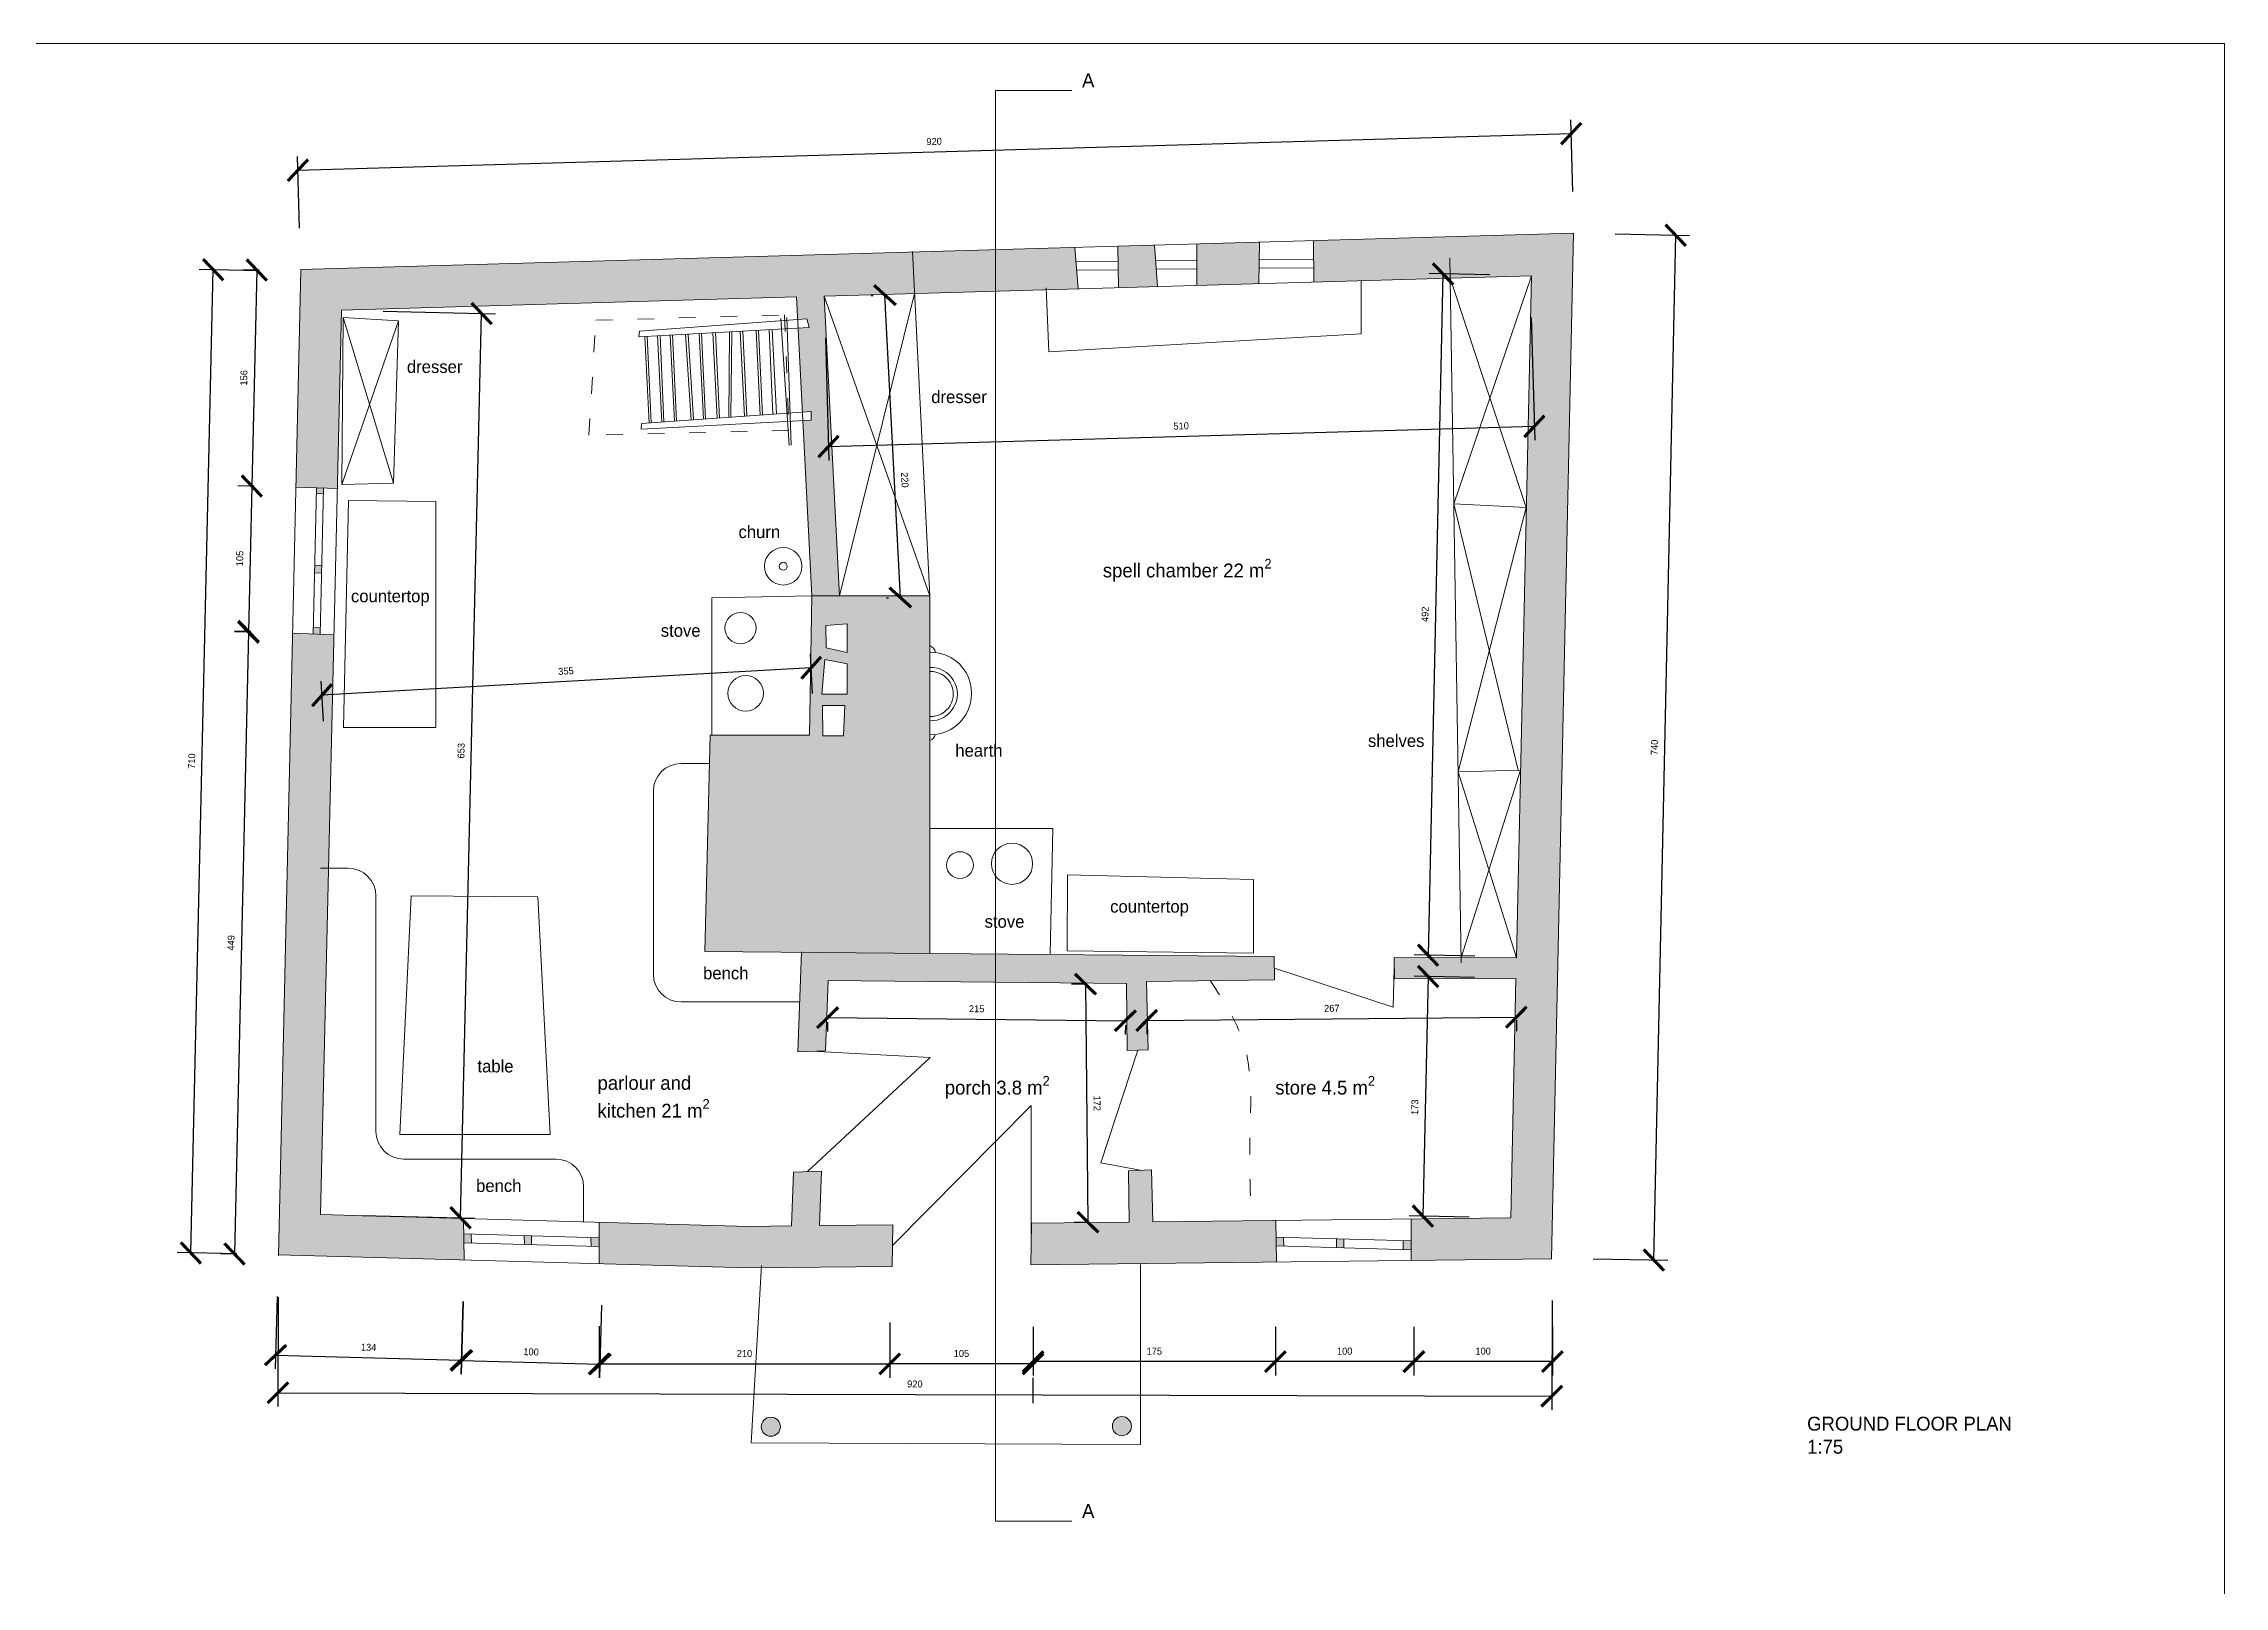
# Model space of a CAD drawing. Header units: centimetres. Extents: x 2280 to 32242, y -4577 to 2534.
# Drawn here: x 30667 to 32242, y -2971 to -1857 of the extents above; entities that cross this region are included whole.
import ezdxf

# ---------------------------------------------------------------- set-up
doc = ezdxf.new("R2010")
doc.units = ezdxf.units.CM
doc.linetypes.add('ACAD_ISO03W100', pattern=[30, 12, -18])
doc.layers.get('0').update_dxf_attribs({"lineweight": 15})
for name, color, linetype, lineweight in [('dim', 40, 'Continuous', 0), ('drzwi', 82, 'Continuous', 15), ('obiekty', 22, 'Continuous', 5), ('przerywana', 7, 'ACAD_ISO03W100', 0)]:
    doc.layers.add(name, color=color, linetype=linetype, lineweight=lineweight)
doc.styles.get("Standard").update_dxf_attribs({"font": 'cdm.shx'})
doc.dimstyles.new('mojje', dxfattribs={"dimtxt": 5, "dimasz": 15, "dimexe": 10, "dimexo": 30, "dimgap": 5, "dimtad": 1, "dimtxsty": 'Standard', "dimblk": 'ARCHTICK', "dimcen": 0, "dimadec": 0, "dimazin": 0, "dimtfac": 1, "dimtmove": 0, "dimatfit": 3, "dimldrblk": 'NONE', "dimfxl": 1, "dimarcsym": 2})

# ---------------------------------------------------------------- blocks, each defined once
blk = doc.blocks.new('_ArchTick')
at = {"color": 0, "linetype": 'ByBlock', "const_width": 0.15}
blk.add_lwpolyline([(-0.5, -0.5), (0.5, 0.5)], dxfattribs=at)
blk = doc.blocks.new('*D166')
at = {"layer": 'Defpoints', "color": 0, "transparency": 16777216}
for p in [(31772.1, -1993.9), (31845.9, -1995.5), (31756.2, -2733.7)]:
    blk.add_point(p, dxfattribs=at)
at = {"layer": 'dim', "color": 0, "lineweight": -2, "transparency": 16777216}
for p, q in [((31802.1, -1994.5), (31855.9, -1995.7)), ((31830.1, -2735.3), (31845.9, -1995.5)), ((31786.2, -2734.4), (31840.1, -2735.5))]:
    blk.add_line(p, q, dxfattribs=at)
at = {"layer": 'dim', "color": 0, "lineweight": -2, "transparency": 16777216, "xscale": 15, "yscale": 15, "zscale": 15}
for p, rotation in [((31845.9, -1995.5), 88.77032379273399), ((31830.1, -2735.3), 268.770323792734)]:
    blk.add_blockref('_ArchTick', p, dxfattribs=dict(at, rotation=rotation))
at = {"layer": 'dim', "color": 0, "transparency": 16777216, "insert": (31830.5, -2365.2), "char_height": 5, "attachment_point": 5, "rotation": 88.7703}
blk.add_mtext('740', dxfattribs=at)
blk = doc.blocks.new('_None')
blk = doc.blocks.new('*D167')
at = {"layer": 'Defpoints', "color": 0, "transparency": 16777216}
for p in [(31770.4, -1922.1), (31772.4, -1993.9), (30852.8, -2020.3)]:
    blk.add_point(p, dxfattribs=at)
at = {"layer": 'dim', "color": 0, "lineweight": -2, "transparency": 16777216}
for p, q in [((31771.6, -1963.9), (31770.1, -1912.1)), ((30850.8, -1948.5), (31770.4, -1922.1)), ((30852, -1990.3), (30850.5, -1938.5))]:
    blk.add_line(p, q, dxfattribs=at)
at = {"layer": 'dim', "color": 0, "lineweight": -2, "transparency": 16777216, "xscale": 15, "yscale": 15, "zscale": 15}
for p, rotation in [((31770.4, -1922.1), 1.646418013730476), ((30850.8, -1948.5), 181.6464180137305)]:
    blk.add_blockref('_ArchTick', p, dxfattribs=dict(at, rotation=rotation))
at = {"layer": 'dim', "color": 0, "transparency": 16777216, "insert": (31310.3, -1927.8), "char_height": 5, "attachment_point": 5, "rotation": 1.6464}
blk.add_mtext('920', dxfattribs=at)
blk = doc.blocks.new('*D168')
at = {"layer": 'Defpoints', "color": 0, "transparency": 16777216}
for p in [(30789.6, -2020.3), (30852.8, -2021.8), (30836.7, -2731.6)]:
    blk.add_point(p, dxfattribs=at)
at = {"layer": 'dim', "color": 0, "lineweight": -2, "transparency": 16777216}
for p, q in [((30773.5, -2730.2), (30789.6, -2020.3)), ((30822.8, -2021.1), (30779.6, -2020.1)), ((30806.7, -2730.9), (30763.5, -2729.9))]:
    blk.add_line(p, q, dxfattribs=at)
at = {"layer": 'dim', "color": 0, "lineweight": -2, "transparency": 16777216, "xscale": 15, "yscale": 15, "zscale": 15}
for p, rotation in [((30789.6, -2020.3), 88.70096166154403), ((30773.5, -2730.2), 268.7009616615441)]:
    blk.add_blockref('_ArchTick', p, dxfattribs=dict(at, rotation=rotation))
at = {"layer": 'dim', "color": 0, "transparency": 16777216, "insert": (30774.1, -2375.1), "char_height": 5, "attachment_point": 5, "rotation": 88.701}
blk.add_mtext('710', dxfattribs=at)
blk = doc.blocks.new('*D169')
at = {"layer": 'Defpoints', "color": 0, "transparency": 16777216}
for p in [(30836.7, -2732), (31756.7, -2734.5), (31756.4, -2833.5)]:
    blk.add_point(p, dxfattribs=at)
at = {"layer": 'dim', "color": 0, "lineweight": -2, "transparency": 16777216}
for p, q in [((30836.6, -2762), (30836.4, -2841.1)), ((31756.6, -2764.5), (31756.4, -2843.5)), ((30836.4, -2831.1), (31756.4, -2833.5))]:
    blk.add_line(p, q, dxfattribs=at)
at = {"layer": 'dim', "color": 0, "lineweight": -2, "transparency": 16777216, "xscale": 15, "yscale": 15, "zscale": 15}
for p, rotation in [((30836.4, -2831.1), 179.8489492448681), ((31756.4, -2833.5), 359.8489492448682)]:
    blk.add_blockref('_ArchTick', p, dxfattribs=dict(at, rotation=rotation))
at = {"layer": 'dim', "color": 0, "transparency": 16777216, "insert": (31296.4, -2824.8), "char_height": 5, "attachment_point": 5, "rotation": 359.8489}
blk.add_mtext('920', dxfattribs=at)
blk = doc.blocks.new('*D170')
at = {"layer": 'Defpoints', "color": 0, "transparency": 16777216}
for p in [(30836.7, -2731.6), (30970.6, -2735.3), (30968.6, -2807.6)]:
    blk.add_point(p, dxfattribs=at)
at = {"layer": 'dim', "color": 0, "lineweight": -2, "transparency": 16777216}
for p, q in [((30835.9, -2761.6), (30834.4, -2813.9)), ((30969.8, -2765.3), (30968.4, -2817.6)), ((30834.7, -2803.9), (30968.6, -2807.6))]:
    blk.add_line(p, q, dxfattribs=at)
at = {"layer": 'dim', "color": 0, "lineweight": -2, "transparency": 16777216, "xscale": 15, "yscale": 15, "zscale": 15}
for p, rotation in [((30834.7, -2803.9), 178.4098337400979), ((30968.6, -2807.6), 358.4098337400979)]:
    blk.add_blockref('_ArchTick', p, dxfattribs=dict(at, rotation=rotation))
at = {"layer": 'dim', "color": 0, "transparency": 16777216, "insert": (30901.9, -2798.3), "char_height": 5, "attachment_point": 5, "rotation": 358.4098}
blk.add_mtext('134', dxfattribs=at)
blk = doc.blocks.new('*D171')
at = {"layer": 'Defpoints', "color": 0, "transparency": 16777216}
for p in [(30970.9, -2735.3), (31070.8, -2737.9), (31069, -2810.4)]:
    blk.add_point(p, dxfattribs=at)
at = {"layer": 'dim', "color": 0, "lineweight": -2, "transparency": 16777216}
for p, q in [((30970.1, -2765.3), (30968.8, -2817.8)), ((31070.1, -2767.9), (31068.7, -2820.3)), ((30969, -2807.8), (31069, -2810.4))]:
    blk.add_line(p, q, dxfattribs=at)
at = {"layer": 'dim', "color": 0, "lineweight": -2, "transparency": 16777216, "xscale": 15, "yscale": 15, "zscale": 15}
for p, rotation in [((30969, -2807.8), 178.5312768202748), ((31069, -2810.4), 358.5312768202748)]:
    blk.add_blockref('_ArchTick', p, dxfattribs=dict(at, rotation=rotation))
at = {"layer": 'dim', "color": 0, "transparency": 16777216, "insert": (31019.2, -2801.6), "char_height": 5, "width": 31.5, "attachment_point": 5, "rotation": 358.5313}
blk.add_mtext('100', dxfattribs=at)
blk = doc.blocks.new('*D147')
at = {"layer": 'Defpoints', "color": 0, "transparency": 16777216}
for p in [(30852.8, -2021.3), (30817.5, -2176.5), (30849.3, -2177.3)]:
    blk.add_point(p, dxfattribs=at)
at = {"layer": 'dim', "color": 0, "lineweight": -2, "transparency": 16777216}
for p, q in [((30822.8, -2020.6), (30811.1, -2020.4)), ((30821.1, -2020.6), (30817.5, -2176.5)), ((30819.3, -2176.6), (30807.5, -2176.3))]:
    blk.add_line(p, q, dxfattribs=at)
at = {"layer": 'dim', "color": 0, "lineweight": -2, "transparency": 16777216, "xscale": 15, "yscale": 15, "zscale": 15}
for p, rotation in [((30821.1, -2020.6), 88.69345742368404), ((30817.5, -2176.5), 268.693457423684)]:
    blk.add_blockref('_ArchTick', p, dxfattribs=dict(at, rotation=rotation))
at = {"layer": 'dim', "color": 0, "transparency": 16777216, "insert": (30811.8, -2098.4), "char_height": 5, "attachment_point": 5, "rotation": 88.6935}
blk.add_mtext('156', dxfattribs=at)
blk = doc.blocks.new('*D172')
at = {"layer": 'Defpoints', "color": 0, "transparency": 16777216}
for p in [(30849.3, -2177.2), (30815.1, -2281.5), (30846.9, -2282.2)]:
    blk.add_point(p, dxfattribs=at)
at = {"layer": 'dim', "color": 0, "lineweight": -2, "transparency": 16777216}
for p, q in [((30819.3, -2176.5), (30807.5, -2176.3)), ((30817.5, -2176.5), (30815.1, -2281.5)), ((30816.9, -2281.5), (30805.1, -2281.2))]:
    blk.add_line(p, q, dxfattribs=at)
at = {"layer": 'dim', "color": 0, "lineweight": -2, "transparency": 16777216, "xscale": 15, "yscale": 15, "zscale": 15}
for p, rotation in [((30817.5, -2176.5), 88.70177862973921), ((30815.1, -2281.5), 268.7017786297392)]:
    blk.add_blockref('_ArchTick', p, dxfattribs=dict(at, rotation=rotation))
at = {"layer": 'dim', "color": 0, "transparency": 16777216, "insert": (30808.8, -2228.8), "char_height": 5, "attachment_point": 5, "rotation": 88.7018}
blk.add_mtext('105', dxfattribs=at)
blk = doc.blocks.new('*D173')
at = {"layer": 'Defpoints', "color": 0, "transparency": 16777216}
for p in [(30846.9, -2282.7), (30805, -2730.9), (30836.7, -2731.6)]:
    blk.add_point(p, dxfattribs=at)
at = {"layer": 'dim', "color": 0, "lineweight": -2, "transparency": 16777216}
for p, q in [((30815.1, -2282), (30805, -2730.9)), ((30816.9, -2282.1), (30805.1, -2281.8)), ((30806.7, -2731), (30795, -2730.7))]:
    blk.add_line(p, q, dxfattribs=at)
at = {"layer": 'dim', "color": 0, "lineweight": -2, "transparency": 16777216, "xscale": 15, "yscale": 15, "zscale": 15}
for p, rotation in [((30815.1, -2282), 88.70177862973905), ((30805, -2730.9), 268.7017786297391)]:
    blk.add_blockref('_ArchTick', p, dxfattribs=dict(at, rotation=rotation))
at = {"layer": 'dim', "color": 0, "transparency": 16777216, "insert": (30802.5, -2506.3), "char_height": 5, "attachment_point": 5, "rotation": 88.7018}
blk.add_mtext('449', dxfattribs=at)
blk = doc.blocks.new('*D174')
at = {"layer": 'Defpoints', "color": 0, "transparency": 16777216}
for p in [(31740.7, -2024.8), (31230.9, -2039.5), (31743.8, -2133.4)]:
    blk.add_point(p, dxfattribs=at)
at = {"layer": 'dim', "color": 0, "lineweight": -2, "transparency": 16777216}
for p, q in [((31741.6, -2054.8), (31744.1, -2143.4)), ((31231.8, -2069.4), (31234.3, -2158)), ((31234, -2148), (31743.8, -2133.4))]:
    blk.add_line(p, q, dxfattribs=at)
at = {"layer": 'dim', "color": 0, "lineweight": -2, "transparency": 16777216, "xscale": 15, "yscale": 15, "zscale": 15}
for p, rotation in [((31743.8, -2133.4), 1.646418013730437), ((31234, -2148), 181.6464180137304)]:
    blk.add_blockref('_ArchTick', p, dxfattribs=dict(at, rotation=rotation))
at = {"layer": 'dim', "color": 0, "transparency": 16777216, "insert": (31488.7, -2133.2), "char_height": 5, "attachment_point": 5, "rotation": 1.6464}
blk.add_mtext('510', dxfattribs=at)
blk = doc.blocks.new('*D175')
at = {"layer": 'Defpoints', "color": 0, "transparency": 16777216}
for p in [(31741.6, -2024.8), (31667, -2515.2), (31730.8, -2516.7)]:
    blk.add_point(p, dxfattribs=at)
at = {"layer": 'dim', "color": 0, "lineweight": -2, "transparency": 16777216}
for p, q in [((31677.8, -2023.4), (31667, -2515.2)), ((31711.7, -2024.1), (31667.8, -2023.1)), ((31700.8, -2516), (31657, -2515))]:
    blk.add_line(p, q, dxfattribs=at)
at = {"layer": 'dim', "color": 0, "lineweight": -2, "transparency": 16777216, "xscale": 15, "yscale": 15, "zscale": 15}
for p, rotation in [((31677.8, -2023.4), 88.74005853970274), ((31667, -2515.2), 268.7400585397028)]:
    blk.add_blockref('_ArchTick', p, dxfattribs=dict(at, rotation=rotation))
at = {"layer": 'dim', "color": 0, "transparency": 16777216, "insert": (31664.9, -2269.1), "char_height": 5, "attachment_point": 5, "rotation": 88.7401}
blk.add_mtext('492', dxfattribs=at)
blk = doc.blocks.new('*D176')
at = {"layer": 'Defpoints', "color": 0, "transparency": 16777216}
for p in [(31463.6, -2534.3), (31730.6, -2532), (31730.8, -2560)]:
    blk.add_point(p, dxfattribs=at)
at = {"layer": 'dim', "color": 0, "lineweight": -2, "transparency": 16777216}
for p, q in [((31463.8, -2562.3), (31730.8, -2560)), ((31463.9, -2564.3), (31463.9, -2572.3)), ((31730.9, -2562), (31730.9, -2570))]:
    blk.add_line(p, q, dxfattribs=at)
at = {"layer": 'dim', "color": 0, "lineweight": -2, "transparency": 16777216, "xscale": 15, "yscale": 15, "zscale": 15}
for p, rotation in [((31730.8, -2560), 0.4883345942167314), ((31463.8, -2562.3), 180.4883345942168)]:
    blk.add_blockref('_ArchTick', p, dxfattribs=dict(at, rotation=rotation))
at = {"layer": 'dim', "color": 0, "transparency": 16777216, "insert": (31597.5, -2553.6), "char_height": 5, "attachment_point": 5, "rotation": 0.4883}
blk.add_mtext('267', dxfattribs=at)
blk = doc.blocks.new('*D177')
at = {"layer": 'Defpoints', "color": 0, "transparency": 16777216}
for p in [(31730.5, -2532), (31663.3, -2703.6), (31726.7, -2705)]:
    blk.add_point(p, dxfattribs=at)
at = {"layer": 'dim', "color": 0, "lineweight": -2, "transparency": 16777216}
for p, q in [((31700.5, -2531.3), (31657.1, -2530.4)), ((31667.1, -2530.6), (31663.3, -2703.6)), ((31696.7, -2704.3), (31653.3, -2703.3))]:
    blk.add_line(p, q, dxfattribs=at)
at = {"layer": 'dim', "color": 0, "lineweight": -2, "transparency": 16777216, "xscale": 15, "yscale": 15, "zscale": 15}
for p, rotation in [((31667.1, -2530.6), 88.74005853970203), ((31663.3, -2703.6), 268.740058539702)]:
    blk.add_blockref('_ArchTick', p, dxfattribs=dict(at, rotation=rotation))
at = {"layer": 'dim', "color": 0, "transparency": 16777216, "insert": (31657.5, -2625), "char_height": 5, "attachment_point": 5, "rotation": 88.7401}
blk.add_mtext('173', dxfattribs=at)
blk = doc.blocks.new('*D178')
at = {"layer": 'Defpoints', "color": 0, "transparency": 16777216}
for p in [(31233.7, -2533.5), (31448.7, -2535.7), (31448.4, -2562.5)]:
    blk.add_point(p, dxfattribs=at)
at = {"layer": 'dim', "color": 0, "lineweight": -2, "transparency": 16777216}
for p, q in [((31233.4, -2563.5), (31233.3, -2570.3)), ((31233.4, -2560.3), (31448.4, -2562.5)), ((31448.4, -2565.7), (31448.3, -2572.5))]:
    blk.add_line(p, q, dxfattribs=at)
at = {"layer": 'dim', "color": 0, "lineweight": -2, "transparency": 16777216, "xscale": 15, "yscale": 15, "zscale": 15}
for p, rotation in [((31233.4, -2560.3), 179.4040303090692), ((31448.4, -2562.5), 359.4040303090691)]:
    blk.add_blockref('_ArchTick', p, dxfattribs=dict(at, rotation=rotation))
at = {"layer": 'dim', "color": 0, "transparency": 16777216, "insert": (31341, -2553.9), "char_height": 5, "attachment_point": 5, "rotation": 359.404}
blk.add_mtext('215', dxfattribs=at)
blk = doc.blocks.new('*D179')
at = {"layer": 'Defpoints', "color": 0, "transparency": 16777216}
for p in [(31449.2, -2535.7), (31421.4, -2708), (31451.1, -2707.7)]:
    blk.add_point(p, dxfattribs=at)
at = {"layer": 'dim', "color": 0, "lineweight": -2, "transparency": 16777216}
for p, q in [((31419.2, -2536.1), (31409.6, -2536.2)), ((31419.6, -2536.1), (31421.4, -2708)), ((31421.1, -2708.1), (31411.4, -2708.2))]:
    blk.add_line(p, q, dxfattribs=at)
at = {"layer": 'dim', "color": 0, "lineweight": -2, "transparency": 16777216, "xscale": 15, "yscale": 15, "zscale": 15}
for p, rotation in [((31419.6, -2536.1), 90.62013226773776), ((31421.4, -2708), 270.6201322677377)]:
    blk.add_blockref('_ArchTick', p, dxfattribs=dict(at, rotation=rotation))
at = {"layer": 'dim', "color": 0, "transparency": 16777216, "insert": (31428, -2622.1), "char_height": 5, "attachment_point": 5, "rotation": 270.6201}
blk.add_mtext('172', dxfattribs=at)
blk = doc.blocks.new('*D180')
at = {"layer": 'Defpoints', "color": 0, "transparency": 16777216}
for p in [(30882.4, -2049.6), (30983.5, -2052), (30867.2, -2702.4)]:
    blk.add_point(p, dxfattribs=at)
at = {"layer": 'dim', "color": 0, "lineweight": -2, "transparency": 16777216}
for p, q in [((30912.3, -2050.3), (30993.5, -2052.2)), ((30968.3, -2704.8), (30983.5, -2052)), ((30897.2, -2703.1), (30978.3, -2705))]:
    blk.add_line(p, q, dxfattribs=at)
at = {"layer": 'dim', "color": 0, "lineweight": -2, "transparency": 16777216, "xscale": 15, "yscale": 15, "zscale": 15}
for p, rotation in [((30983.5, -2052), 88.66713981412248), ((30968.3, -2704.8), 268.6671398141225)]:
    blk.add_blockref('_ArchTick', p, dxfattribs=dict(at, rotation=rotation))
at = {"layer": 'dim', "color": 0, "transparency": 16777216, "insert": (30968.7, -2367.6), "char_height": 5, "attachment_point": 5, "rotation": 88.6671}
blk.add_mtext('653', dxfattribs=at)
blk = doc.blocks.new('*D148')
at = {"layer": 'Defpoints', "color": 0, "transparency": 16777216}
for p in [(30868.2, -2327.5), (31224.2, -2356.4), (30870.9, -2376.2)]:
    blk.add_point(p, dxfattribs=at)
at = {"layer": 'dim', "color": 0, "lineweight": -2, "transparency": 16777216}
for p, q in [((31222.5, -2326.4), (31220.9, -2297.7)), ((31221.5, -2307.7), (30868.2, -2327.5)), ((30869.2, -2346.2), (30867.6, -2317.5))]:
    blk.add_line(p, q, dxfattribs=at)
at = {"layer": 'dim', "color": 0, "lineweight": -2, "transparency": 16777216, "xscale": 15, "yscale": 15, "zscale": 15}
for p, rotation in [((31221.5, -2307.7), 3.205373254630617), ((30868.2, -2327.5), 183.2053732546306)]:
    blk.add_blockref('_ArchTick', p, dxfattribs=dict(at, rotation=rotation))
at = {"layer": 'dim', "color": 0, "transparency": 16777216, "insert": (31044.4, -2310.1), "char_height": 5, "attachment_point": 5, "rotation": 3.2054}
blk.add_mtext('355', dxfattribs=at)
blk = doc.blocks.new('*D149')
at = {"layer": 'Defpoints', "color": 0, "transparency": 16777216}
for p in [(31068.3, -2753.1), (31278.3, -2753.1), (31278.3, -2810.3)]:
    blk.add_point(p, dxfattribs=at)
at = {"layer": 'dim', "color": 0, "lineweight": -2, "transparency": 16777216}
for p, q in [((31068.3, -2783.1), (31068.3, -2820.3)), ((31278.3, -2783.1), (31278.3, -2820.3)), ((31068.3, -2810.3), (31278.3, -2810.3))]:
    blk.add_line(p, q, dxfattribs=at)
at = {"layer": 'dim', "color": 0, "lineweight": -2, "transparency": 16777216, "xscale": 15, "yscale": 15, "zscale": 15, "rotation": 180}
blk.add_blockref('_ArchTick', (31068.3, -2810.3), dxfattribs=at)
at = {"layer": 'dim', "color": 0, "lineweight": -2, "transparency": 16777216, "xscale": 15, "yscale": 15, "zscale": 15}
blk.add_blockref('_ArchTick', (31278.3, -2810.3), dxfattribs=at)
at = {"layer": 'dim', "color": 0, "transparency": 16777216, "insert": (31173.3, -2802.8), "char_height": 5, "attachment_point": 5}
blk.add_mtext('210', dxfattribs=at)
blk = doc.blocks.new('*D150')
at = {"layer": 'Defpoints', "color": 0, "transparency": 16777216}
for p in [(31656.8, -2753.4), (31756.8, -2753.4), (31656.8, -2808.6)]:
    blk.add_point(p, dxfattribs=at)
at = {"layer": 'dim', "color": 0, "lineweight": -2, "transparency": 16777216}
for p, q in [((31656.8, -2783.4), (31656.8, -2818.6)), ((31756.8, -2783.4), (31756.8, -2818.6)), ((31756.8, -2808.6), (31656.8, -2808.6))]:
    blk.add_line(p, q, dxfattribs=at)
at = {"layer": 'dim', "color": 0, "lineweight": -2, "transparency": 16777216, "xscale": 15, "yscale": 15, "zscale": 15, "rotation": 180}
blk.add_blockref('_ArchTick', (31656.8, -2808.6), dxfattribs=at)
at = {"layer": 'dim', "color": 0, "lineweight": -2, "transparency": 16777216, "xscale": 15, "yscale": 15, "zscale": 15}
blk.add_blockref('_ArchTick', (31756.8, -2808.6), dxfattribs=at)
at = {"layer": 'dim', "color": 0, "transparency": 16777216, "insert": (31706.8, -2801.1), "char_height": 5, "attachment_point": 5}
blk.add_mtext('100', dxfattribs=at)
blk = doc.blocks.new('*D151')
at = {"layer": 'Defpoints', "color": 0, "transparency": 16777216}
for p in [(31556.8, -2753.4), (31656.8, -2753.4), (31556.8, -2808.6)]:
    blk.add_point(p, dxfattribs=at)
at = {"layer": 'dim', "color": 0, "lineweight": -2, "transparency": 16777216}
for p, q in [((31556.8, -2783.4), (31556.8, -2818.6)), ((31656.8, -2783.4), (31656.8, -2818.6)), ((31656.8, -2808.6), (31556.8, -2808.6))]:
    blk.add_line(p, q, dxfattribs=at)
at = {"layer": 'dim', "color": 0, "lineweight": -2, "transparency": 16777216, "xscale": 15, "yscale": 15, "zscale": 15, "rotation": 180}
blk.add_blockref('_ArchTick', (31556.8, -2808.6), dxfattribs=at)
at = {"layer": 'dim', "color": 0, "lineweight": -2, "transparency": 16777216, "xscale": 15, "yscale": 15, "zscale": 15}
blk.add_blockref('_ArchTick', (31656.8, -2808.6), dxfattribs=at)
at = {"layer": 'dim', "color": 0, "transparency": 16777216, "insert": (31606.8, -2801.1), "char_height": 5, "attachment_point": 5}
blk.add_mtext('100', dxfattribs=at)
blk = doc.blocks.new('*D152')
at = {"layer": 'Defpoints', "color": 0, "transparency": 16777216}
for p in [(31381.8, -2753.4), (31556.8, -2753.4), (31381.8, -2808.6)]:
    blk.add_point(p, dxfattribs=at)
at = {"layer": 'dim', "color": 0, "lineweight": -2, "transparency": 16777216}
for p, q in [((31381.8, -2783.4), (31381.8, -2818.6)), ((31556.8, -2783.4), (31556.8, -2818.6)), ((31556.8, -2808.6), (31381.8, -2808.6))]:
    blk.add_line(p, q, dxfattribs=at)
at = {"layer": 'dim', "color": 0, "lineweight": -2, "transparency": 16777216, "xscale": 15, "yscale": 15, "zscale": 15, "rotation": 180}
blk.add_blockref('_ArchTick', (31381.8, -2808.6), dxfattribs=at)
at = {"layer": 'dim', "color": 0, "lineweight": -2, "transparency": 16777216, "xscale": 15, "yscale": 15, "zscale": 15}
blk.add_blockref('_ArchTick', (31556.8, -2808.6), dxfattribs=at)
at = {"layer": 'dim', "color": 0, "transparency": 16777216, "insert": (31469.3, -2801.1), "char_height": 5, "attachment_point": 5}
blk.add_mtext('175', dxfattribs=at)
blk = doc.blocks.new('*D153')
at = {"layer": 'Defpoints', "color": 0, "transparency": 16777216}
for p in [(31278.3, -2810.3), (31278.3, -2810.3), (31381.8, -2808.6)]:
    blk.add_point(p, dxfattribs=at)
at = {"layer": 'dim', "color": 0, "lineweight": -2, "transparency": 16777216}
for p, q in [((31278.3, -2780.3), (31278.3, -2800.3)), ((31381.8, -2810.3), (31278.3, -2810.3)), ((31381.8, -2838.6), (31381.8, -2820.3))]:
    blk.add_line(p, q, dxfattribs=at)
at = {"layer": 'dim', "color": 0, "lineweight": -2, "transparency": 16777216, "xscale": 15, "yscale": 15, "zscale": 15, "rotation": 180}
blk.add_blockref('_ArchTick', (31278.3, -2810.3), dxfattribs=at)
at = {"layer": 'dim', "color": 0, "lineweight": -2, "transparency": 16777216, "xscale": 15, "yscale": 15, "zscale": 15}
blk.add_blockref('_ArchTick', (31381.8, -2810.3), dxfattribs=at)
at = {"layer": 'dim', "color": 0, "transparency": 16777216, "insert": (31330, -2802.8), "char_height": 5, "attachment_point": 5}
blk.add_mtext('105', dxfattribs=at)
blk = doc.blocks.new('*D181')
at = {"layer": 'Defpoints', "color": 0, "transparency": 16777216}
for p in [(31274.8, -2038.7), (31296.2, -2037.6), (31307.3, -2255.9)]:
    blk.add_point(p, dxfattribs=at)
at = {"layer": 'dim', "color": 0, "lineweight": -2, "transparency": 16777216}
for p, q in [((31266.2, -2039.1), (31264.8, -2039.2)), ((31285.9, -2257), (31274.8, -2038.7)), ((31277.3, -2257.4), (31275.9, -2257.5))]:
    blk.add_line(p, q, dxfattribs=at)
at = {"layer": 'dim', "color": 0, "lineweight": -2, "transparency": 16777216, "xscale": 15, "yscale": 15, "zscale": 15}
for p, rotation in [((31274.8, -2038.7), 92.91801572889324), ((31285.9, -2257), 272.9180157288932)]:
    blk.add_blockref('_ArchTick', p, dxfattribs=dict(at, rotation=rotation))
at = {"layer": 'dim', "color": 0, "transparency": 16777216, "insert": (31289.1, -2172.1), "char_height": 5, "attachment_point": 5, "rotation": 272.918}
blk.add_mtext('220', dxfattribs=at)

msp = doc.modelspace()

# ---------------------------------------------------------------- hatches: boundary and pattern name
h = msp.add_hatch(color=256)
h.dxf.hatch_style = 1
h.paths.add_polyline_path([(30970.425, -2705.299), (30867.165, -2702.432), (30876.899, -2284.051), (30846.871, -2282.747), (30836.699, -2731.598), (30970.874, -2735.323)])
h.paths.add_polyline_path([(31280.534, -2709.845), (31227.606, -2710.443), (31228.965, -2671.031), (31208.632, -2671.884), (31207.194, -2710.674), (31176.523, -2711.02), (31068.268, -2708.015), (31068.268, -2738.027), (31176.276, -2741.025), (31279.992, -2739.853)])
h.paths.add_polyline_path([(31555.918, -2516.089), (31214.518, -2513.094), (31211.851, -2585.039), (31231.958, -2584.196), (31233.706, -2533.496), (31449.235, -2535.738), (31449.759, -2584.121), (31464.943, -2583.484), (31463.608, -2534.276), (31556.113, -2532.964)])
h.paths.add_polyline_path([(31557.017, -2706.72), (31468.313, -2707.722), (31467.292, -2670.094), (31450.697, -2670.79), (31451.098, -2707.917), (31380.571, -2708.714), (31380.028, -2738.722), (31557.465, -2736.717)])
h.paths.add_polyline_path([(31772.122, -1993.882), (31584.266, -1999.282), (31584.474, -2029.288), (31741.647, -2024.771), (31730.821, -2517.007), (31642.565, -2516.789), (31642.744, -2532.226), (31730.491, -2532.001), (31726.691, -2704.802), (31654.855, -2705.614), (31654.855, -2735.616), (31756.242, -2734.47)])
h.paths.add_polyline_path([(31411.974, -2004.234), (30852.819, -2020.306), (30849.263, -2177.221), (30879.363, -2178.176), (30882.357, -2049.47), (31210.931, -2040.025), (31211.764, -2056.367), (31218.44, -2055.882), (31219.991, -2062.092), (31212.077, -2062.518), (31215.166, -2123.111), (31221.567, -2122.652), (31221.567, -2128.862), (31215.476, -2129.19), (31221.934, -2255.886), (31241.908, -2255.886), (31230.927, -2039.45), (31414.42, -2034.176)])
h.paths.add_polyline_path([(31469.554, -2002.579), (31443.015, -2003.342), (31443.357, -2033.345), (31471.509, -2032.535)])
h.paths.add_polyline_path([(31545.396, -2000.399), (31500.018, -2001.704), (31500.018, -2031.716), (31544.829, -2030.428)])
h = msp.add_hatch(color=256)
h.dxf.hatch_style = 1
h.paths.add_polyline_path([(31307.29, -2423.821), (31307.29, -2255.886), (31221.934, -2255.886), (31220.326, -2356.383), (31148.574, -2356.383), (31144.578, -2512.481), (31307.29, -2513.908)])
h.paths.add_polyline_path([(31229.898, -2356.837), (31229.594, -2334.941), (31245.724, -2334.941), (31244.811, -2356.837)], flags=16)
h.paths.add_polyline_path([(31229.289, -2326.73), (31231.42, -2301.793), (31247.55, -2304.834), (31247.55, -2326.73)], flags=16)
h.paths.add_polyline_path([(31247.55, -2296.623), (31232.333, -2293.277), (31232.028, -2277.159), (31247.55, -2275.943)], flags=16)
h.paths.add_polyline_path([(30869.309, -2177.857), (30864.313, -2177.698), (30864.217, -2181.842), (30869.214, -2182.06)])
h.paths.add_polyline_path([(30868.042, -2233.919), (30863.027, -2233.701), (30862.902, -2239.103), (30867.92, -2239.321)])
h.paths.add_polyline_path([(30867.026, -2278.864), (30861.994, -2278.645), (30861.885, -2283.399), (30866.919, -2283.618)])
h.paths.add_polyline_path([(30976.042, -2716.628), (30970.592, -2716.476), (30970.686, -2722.758), (30976.136, -2722.91)])
h.paths.add_polyline_path([(31019.521, -2717.835), (31014.293, -2717.689), (31014.387, -2723.972), (31019.615, -2724.117)])
h.paths.add_polyline_path([(31068.268, -2719.188), (31062.388, -2719.025), (31062.482, -2725.307), (31068.268, -2725.467)])
h.paths.add_polyline_path([(31562.648, -2718.98), (31557.198, -2718.829), (31557.292, -2725.111), (31562.742, -2725.262)])
h.paths.add_polyline_path([(31606.127, -2720.187), (31600.899, -2720.042), (31600.993, -2726.324), (31606.221, -2726.469)])
h.paths.add_polyline_path([(31654.855, -2721.54), (31648.994, -2721.377), (31649.088, -2727.659), (31654.855, -2727.82)])
at = {"layer": 'dim'}
h = msp.add_hatch(color=7, dxfattribs=at)
h.dxf.hatch_style = 1
h.paths.add_polyline_path([(31439.002, -2855.189, 1), (31452.801, -2855.189, 1)])
h.paths.add_polyline_path([(31199.274, -2855.61, 1), (31185.475, -2855.61, 1)])

# ---------------------------------------------------------------- linework, layer by layer
for p, q in [((31584.266, -1999.282), (31584.474, -2029.288)), ((31411.974, -2004.234), (31414.42, -2034.176)), ((31443.015, -2003.342), (31443.357, -2033.345)), ((31469.554, -2002.579), (31471.509, -2032.535)), ((31500.018, -2001.704), (31500.018, -2031.716)), ((31545.396, -2000.399), (31544.829, -2030.428)), ((31241.908, -2255.886), (31230.927, -2039.45)), ((31219.991, -2062.092), (31218.44, -2055.882)), ((31221.567, -2128.862), (31221.567, -2122.652)), ((30849.263, -2177.221), (30879.363, -2178.176)), ((31220.326, -2356.383), (31221.934, -2255.886)), ((31221.934, -2255.886), (31307.29, -2255.886)), ((31307.29, -2255.886), (31307.29, -2423.821)), ((30846.871, -2282.747), (30876.899, -2284.051)), ((31247.55, -2275.943), (31232.028, -2277.159)), ((31232.028, -2277.159), (31232.333, -2293.277)), ((31247.55, -2296.623), (31247.55, -2275.943)), ((31232.333, -2293.277), (31247.55, -2296.623)), ((31231.42, -2301.793), (31229.289, -2326.73)), ((31247.55, -2304.834), (31231.42, -2301.793)), ((31247.55, -2326.73), (31247.55, -2304.834)), ((31229.289, -2326.73), (31247.55, -2326.73)), ((31229.594, -2334.941), (31245.724, -2334.941)), ((31229.898, -2356.837), (31229.594, -2334.941)), ((31245.724, -2334.941), (31244.811, -2356.837)), ((31144.578, -2512.481), (31148.574, -2356.383)), ((31148.574, -2356.383), (31220.326, -2356.383)), ((31244.811, -2356.837), (31229.898, -2356.837)), ((31307.29, -2423.821), (31307.29, -2513.723)), ((31144.578, -2512.481), (31555.918, -2516.089)), ((31211.851, -2585.039), (31214.528, -2512.833)), ((31642.565, -2516.789), (31730.821, -2517.007)), ((31233.706, -2533.496), (31231.958, -2584.196)), ((31449.235, -2535.738), (31233.706, -2533.496)), ((31463.608, -2534.276), (31556.113, -2532.964)), ((31464.943, -2583.484), (31463.608, -2534.276)), ((31642.744, -2532.226), (31730.491, -2532.001)), ((31207.194, -2710.674), (31208.632, -2671.884)), ((31228.965, -2671.031), (31227.606, -2710.443)), ((31451.098, -2707.917), (31450.697, -2670.79)), ((31468.313, -2707.722), (31467.292, -2670.094)), ((30970.425, -2705.299), (30970.874, -2735.323)), ((31068.268, -2708.015), (31068.268, -2738.027)), ((31557.017, -2706.72), (31557.465, -2736.717)), ((31654.855, -2705.614), (31654.855, -2735.616))]:
    msp.add_line(p, q)
for points in [[(31556.113, -2532.964), (31555.918, -2516.089)], [(31642.565, -2516.789), (31642.744, -2532.226)], [(31211.851, -2585.039), (31231.958, -2584.196)], [(31228.965, -2671.031), (31208.632, -2671.884)], [(31467.292, -2670.094), (31450.697, -2670.79)], [(31380.571, -2708.714), (31380.028, -2738.722)], [(31380.571, -2708.714), (31451.098, -2707.917)], [(31227.606, -2710.443), (31280.534, -2709.845)], [(31279.992, -2739.853), (31280.534, -2709.845)]]:
    msp.add_lwpolyline(points)
for p, q in [((31354.645, -1890.873), (31354.645, -2923.772)), ((31354.645, -1890.873), (31409.719, -1890.873)), ((31354.645, -2923.772), (31409.719, -2923.772))]:
    msp.add_line(p, q, dxfattribs=at)
msp.add_lwpolyline([(29092.147, -1857.126), (29092.147, -4084.626), (32242.147, -4084.626), (32242.147, -1857.126)], close=True, dxfattribs=at)
at = {"layer": 'drzwi'}
for p, q in [((30864.313, -2177.698), (30861.885, -2283.399)), ((30864.217, -2181.842), (30869.214, -2182.06)), ((30869.309, -2177.857), (30866.919, -2283.618)), ((30863.027, -2233.701), (30868.042, -2233.919)), ((30862.902, -2239.103), (30867.92, -2239.321)), ((30861.994, -2278.645), (30867.026, -2278.864)), ((31449.759, -2584.121), (31449.235, -2535.738)), ((31556.016, -2524.527), (31641.895, -2552.653)), ((31641.895, -2552.653), (31642.654, -2524.508)), ((31307.523, -2588.956), (31218.798, -2671.457)), ((31221.905, -2584.618), (31307.523, -2588.956)), ((31457.351, -2583.802), (31430.644, -2665.162)), ((31380.3, -2623.822), (31280.263, -2724.849)), ((31380.3, -2723.718), (31380.3, -2623.822)), ((31430.644, -2665.162), (31458.995, -2670.442)), ((30976.042, -2716.628), (30976.136, -2722.91)), ((31014.293, -2717.689), (31014.387, -2723.972)), ((31019.521, -2717.835), (31019.615, -2724.117)), ((31062.388, -2719.025), (31062.482, -2725.307)), ((31562.648, -2718.98), (31562.742, -2725.262)), ((31600.899, -2720.042), (31600.993, -2726.324)), ((31606.127, -2720.187), (31606.221, -2726.469)), ((31648.994, -2721.377), (31649.088, -2727.659))]:
    msp.add_line(p, q, dxfattribs=at)
for points in [[(31412.802, -2014.371), (31443.137, -2014.061)], [(31470.285, -2013.783), (31500.018, -2013.479)], [(31545.158, -2013.018), (31584.359, -2012.617)], [(31413.314, -2020.643), (31443.209, -2020.338)], [(31470.695, -2020.057), (31500.018, -2019.757)], [(31545.039, -2019.297), (31584.402, -2018.894)], [(31449.759, -2584.121), (31464.943, -2583.484)], [(30970.592, -2716.476), (31068.268, -2719.188)], [(30970.686, -2722.758), (31068.268, -2725.467)], [(31557.198, -2718.829), (31654.855, -2721.54)], [(31557.292, -2725.111), (31654.855, -2727.82)]]:
    msp.add_lwpolyline(points, dxfattribs=at)
at = {"layer": 'obiekty'}
for p, q in [((31307.29, -2255.886), (31294.609, -2007.094)), ((31690.988, -2520.656), (31682.636, -2011.84)), ((31618.696, -2066.741), (31618.696, -2028.305)), ((31682.876, -2026.46), (31737.97, -2191.978)), ((31741.647, -2024.771), (31685.552, -2189.474)), ((31221.934, -2255.886), (31210.931, -2040.025)), ((31230.927, -2039.45), (31307.29, -2255.886)), ((31296.162, -2037.575), (31241.908, -2255.886)), ((31391.324, -2033.345), (31393.189, -2079.581)), ((30883.394, -2054.891), (30882.507, -2175.382)), ((30923.558, -2057.232), (30882.507, -2175.382)), ((30923.558, -2057.232), (30883.394, -2054.891)), ((30883.394, -2054.891), (30919.962, -2174.48)), ((30919.962, -2174.48), (30923.558, -2057.232)), ((31097.115, -2068.708), (31219.991, -2062.092)), ((31218.44, -2055.882), (31097.391, -2064.678)), ((31199.481, -2055.462), (31205.507, -2147.181)), ((31207.028, -2147.006), (31203.914, -2054.956)), ((31097.391, -2064.678), (31097.115, -2068.708)), ((31101.293, -2068.483), (31104.409, -2131.058)), ((31105.954, -2130.947), (31103.08, -2068.387)), ((31110.543, -2067.985), (31113.651, -2130.395)), ((31115.201, -2130.284), (31112.334, -2067.888)), ((31119.662, -2067.494), (31122.762, -2129.741)), ((31124.31, -2129.63), (31121.451, -2067.398)), ((31130.752, -2066.897), (31134.909, -2128.87)), ((31136.46, -2128.758), (31132.543, -2066.8)), ((31140.612, -2066.366), (31143.693, -2128.239)), ((31145.247, -2128.128), (31142.405, -2066.269)), ((31150.557, -2065.83), (31153.629, -2127.527)), ((31155.181, -2127.415), (31152.347, -2065.734)), ((31162.478, -2065.189), (31162.029, -2126.924)), ((31163.588, -2126.812), (31164.274, -2065.092)), ((31170.307, -2064.767), (31173.362, -2126.111)), ((31174.919, -2125.999), (31172.102, -2064.671)), ((31181.663, -2064.156), (31184.708, -2125.297)), ((31186.263, -2125.185), (31183.455, -2064.059)), ((31191.247, -2063.64), (31193.756, -2124.647)), ((31196.457, -2124.454), (31193.277, -2063.53)), ((31393.189, -2079.581), (31618.696, -2066.741)), ((31221.567, -2122.652), (31098.967, -2131.449)), ((31098.691, -2135.478), (31221.567, -2128.862)), ((31098.967, -2131.449), (31098.691, -2135.478)), ((30882.507, -2175.382), (30919.962, -2174.48)), ((30883.618, -2350.865), (30887.245, -2187.068)), ((30887.245, -2187.068), (30950.348, -2187.793)), ((30950.348, -2187.793), (30950.348, -2350.865)), ((31685.552, -2189.474), (31737.97, -2191.978)), ((31685.552, -2189.474), (31732.027, -2381.69)), ((31688.725, -2382.814), (31737.97, -2191.978)), ((31221.934, -2255.886), (31149.786, -2257.302)), ((31149.786, -2257.302), (31149.786, -2356.383)), ((30950.348, -2350.865), (30883.618, -2350.865)), ((31127.522, -2376.829), (31148.051, -2376.829)), ((31688.725, -2382.814), (31733.798, -2381.644)), ((31688.725, -2382.814), (31730.821, -2517.007)), ((31690.927, -2516.898), (31733.798, -2381.644)), ((31107.522, -2528.936), (31107.522, -2396.829)), ((31307.29, -2423.821), (31395.955, -2423.821)), ((31395.955, -2423.821), (31394.11, -2514.285)), ((30867.165, -2452.432), (30887.165, -2452.432)), ((30907.165, -2472.432), (30907.165, -2642.432)), ((30932.706, -2472.35), (30924.535, -2644.553)), ((31024.075, -2473.092), (30932.706, -2472.35)), ((31406.676, -2457.26), (31406.363, -2512.077)), ((31540.907, -2460.535), (31406.676, -2457.26)), ((31540.907, -2513.7), (31540.907, -2460.535)), ((31032.989, -2644.553), (31024.075, -2473.092)), ((31406.363, -2512.077), (31540.907, -2513.7)), ((31213.189, -2548.936), (31127.522, -2548.936)), ((30924.535, -2644.553), (31032.989, -2644.553)), ((30927.165, -2662.432), (31037.165, -2662.432)), ((31057.165, -2682.432), (31057.165, -2708.015)), ((31185.609, -2739.251), (31178.063, -2867.138)), ((31459.282, -2868.362), (31459.282, -2738.464)), ((31178.063, -2867.138), (31459.282, -2868.362))]:
    msp.add_line(p, q, dxfattribs=at)
for points in [[(31380.028, -2738.722), (31756.242, -2734.47), (31772.122, -1993.882), (30852.819, -2020.306), (30836.689, -2732.046)], [(31730.821, -2517.007), (31741.647, -2024.771), (31230.927, -2039.45)], [(31210.931, -2040.025), (30882.357, -2049.47), (30867.165, -2702.432), (31176.523, -2711.02), (31207.194, -2710.674)], [(31468.313, -2707.722), (31726.691, -2704.802), (31730.491, -2532.001)], [(30836.689, -2731.598), (31176.276, -2741.025), (31279.992, -2739.853)]]:
    msp.add_lwpolyline(points, dxfattribs=at)
for centre, radius in [((31201.312, -2234.452), 13.535), ((31201.312, -2234.452), 2.882), ((31170.438, -2279.074), 11.241), ((31174.185, -2326.144), 12.847), ((31328.934, -2450.191), 9.695), ((31366.556, -2449.214), 14.885), ((31192.374, -2855.61), 6.9), ((31445.902, -2855.189), 6.9)]:
    msp.add_circle(centre, radius, dxfattribs=at)
for centre, radius, start, end in [((31304.943, -2297.753), 6.448, 10.433563, 68.654447), ((31307.508, -2326.238), 29.893, 269.583237, 90.416763), ((31307.783, -2326.701), 19.29, 268.536198, 91.463802), ((31307.783, -2326.701), 16.29, 268.266539, 91.733461), ((31304.943, -2354.206), 6.448, 291.345553, 344.705254), ((31127.522, -2396.829), 20, 90, 180), ((30887.165, -2472.432), 20, 0, 90), ((31127.522, -2528.936), 20, 180, 270), ((30927.165, -2642.432), 20, 180, 270), ((31037.165, -2682.432), 20, 0, 90)]:
    msp.add_arc(centre, radius, start, end, dxfattribs=at)
at = {"layer": 'przerywana'}
msp.add_lwpolyline([(31066.011, -2056.885), (31202.223, -2053.024), (31205.418, -2136.273), (31060.99, -2139.815)], close=True, dxfattribs=at)
msp.add_spline([(31509.861, -2533.62), (31534.24, -2580.102), (31538.319, -2649.397), (31539.339, -2706.72)], degree=3, dxfattribs=at)

# ---------------------------------------------------------------- texts
at = {"layer": 'dim', "attachment_point": 1}
for s, width, insert, char_height in [('\\A1;{\\Fcdm_nc|c238;A }', 162.01845, (31417.136, -1878.611), 10), ('\\A1;{\\Fcdm_nc|c238;dresser}', 132.49912, (30929.521, -2085.871), 9), ('\\A1;{\\Fcdm_nc|c238;dresser}', 132.49912, (31308.21, -2107.638), 9), ('\\A1;{\\Fcdm_nc|c238;churn}', 132.49912, (31168.988, -2205.1), 9), ('\\A1;{\\Fcdm_nc|c238;spell chamber 22 m\\H0.7x;\\S2^ ;}', 132.49912, (31432.122, -2229.062), 10), ('\\A1;{\\Fcdm_nc|c238;countertop}', 132.49912, (30889.097, -2251.432), 9), ('\\A1;{\\Fcdm_nc|c238;stove}', 132.49912, (31112.873, -2276.339), 9), ('\\A1;{\\Fcdm_nc|c238;hearth}', 132.49912, (31325.608, -2362.903), 9), ('\\A1;{\\Fcdm_nc|c238;shelves}', 132.49912, (31623.619, -2355.879), 9), ('\\A1;{\\Fcdm_nc|c238;stove}', 132.49912, (31346.759, -2486.393), 9), ('\\A1;{\\Fcdm_nc|c238;countertop}', 132.49912, (31437.421, -2475.502), 9), ('\\A1;{\\Fcdm_nc|c238;bench}', 132.49912, (31143.43, -2523.658), 9), ('\\A1;{\\Fcdm_nc|c238;table}', 132.49912, (30980.46, -2590.831), 9), ('\\A1;{\\Fcdm_nc|c238;parlour and kitchen 21 m\\H0.7x;\\S2^ ;}', 110.85576, (31067.197, -2602.397), 10), ('\\A1;{\\Fcdm_nc|c238;porch 3.8 m\\H0.7x;\\S2^ ;}', 118.74812, (31318.001, -2602.397), 10), ('\\A1;{\\Fcdm_nc|c238;store 4.5 m\\H0.7x;\\S2^ ;}', 132.73363, (31556.677, -2602.397), 10), ('\\A1;{\\Fcdm_nc|c238;bench}', 132.49912, (30979.478, -2677.132), 9), ('\\A1;{\\Fcdm_nc|c238;GROUND FLOOR PLAN\\P1:75 }', 162.01845, (31940.786, -2848.409), 10), ('\\A1;{\\Fcdm_nc|c238;A }', 162.01845, (31417.136, -2911.51), 10)]:
    msp.add_mtext_dynamic_manual_height_columns(s, width=width, gutter_width=12.5, heights=[0], dxfattribs=dict(at, insert=insert, char_height=char_height))

# ---------------------------------------------------------------- dimensions: what is measured, and where the dimension line sits
at = {"layer": 'dim'}
for p1, p2, distance, picture, middle in [((30852.819, -2020.306), (31772.439, -1993.873), 71.832, '*D167', (31310.349, -1927.791)), ((31756.242, -2733.71), (31772.122, -1993.882), -73.838, '*D166', (31830.504, -2365.22)), ((30836.689, -2731.598), (30852.785, -2021.78), 63.16, '*D168', (30774.095, -2375.087)), ((30852.819, -2021.306), (30849.261, -2177.266), -31.749, '*D147', (30811.801, -2098.391)), ((31741.647, -2024.771), (31730.829, -2516.652), -63.852, '*D175', (31664.903, -2269.142)), ((31230.927, -2039.45), (31740.717, -2024.797), -108.608, '*D174', (31488.727, -2133.19)), ((30849.263, -2177.221), (30846.884, -2282.194), -31.749, '*D172', (30808.834, -2228.818)), ((30846.871, -2282.747), (30836.698, -2731.631), -31.749, '*D173', (30802.545, -2506.3)), ((31233.706, -2533.496), (31448.695, -2535.733), -26.769, '*D178', (31341, -2553.883)), ((30836.689, -2731.598), (30970.637, -2735.316), -72.352, '*D170', (30901.864, -2798.284)), ((30836.689, -2732.046), (31756.686, -2734.471), -99.046, '*D169', (31296.446, -2824.804))]:
    dim = msp.add_aligned_dim(p1=p1, p2=p2, distance=distance, dimstyle='mojje', dxfattribs=at)
    dim.commit()
    dim.dimension.update_dxf_attribs({"geometry": picture, "text_midpoint": middle})
dim = msp.add_linear_dim(base=(31274.791, -2038.665), p1=(31307.29, -2255.886), p2=(31296.162, -2037.575), angle=92.918016, text='220', dimstyle='mojje', dxfattribs=at)
dim.commit()
dim.dimension.update_dxf_attribs({"geometry": '*D181', "text_midpoint": (31281.611, -2172.459), "dimtype": 161})
for base, p1, p2, angle, picture, middle in [((30983.497, -2051.962), (30867.165, -2702.432), (30882.354, -2049.609), 88.66714, '*D180', (30976.149, -2367.814)), ((31421.436, -2708.049), (31449.235, -2535.738), (31451.096, -2707.728), 270.620132, '*D179', (31420.507, -2622.205)), ((31730.837, -2560.005), (31463.608, -2534.276), (31730.598, -2532), 0.488335, '*D176', (31597.581, -2561.141)), ((31663.251, -2703.564), (31730.491, -2532.001), (31726.687, -2704.959), 268.740059, '*D177', (31664.974, -2625.204))]:
    dim = msp.add_linear_dim(base=base, p1=p1, p2=p2, angle=angle, dimstyle='mojje', dxfattribs=at)
    dim.commit()
    dim.dimension.update_dxf_attribs({"geometry": picture, "text_midpoint": middle, "dimtype": 161})
for p1, p2, distance, text, picture, middle in [((31224.222, -2356.383), (30870.886, -2376.17), -48.758, '355', '*D148', (31044.408, -2310.106)), ((30970.874, -2735.323), (31070.846, -2737.886), -72.49, '100', '*D171', (31019.194, -2801.573))]:
    dim = msp.add_aligned_dim(p1=p1, p2=p2, distance=distance, text=text, dimstyle='mojje', dxfattribs=at)
    dim.commit()
    dim.dimension.update_dxf_attribs({"geometry": picture, "text_midpoint": middle})
for base, p1, p2, picture, middle in [((31278.268, -2810.339), (31068.268, -2753.116), (31278.268, -2753.116), '*D149', (31173.268, -2802.839)), ((31381.802, -2808.581), (31556.802, -2753.392), (31381.802, -2753.392), '*D152', (31469.302, -2801.081)), ((31556.802, -2808.581), (31656.802, -2753.392), (31556.802, -2753.392), '*D151', (31606.802, -2801.081)), ((31656.802, -2808.581), (31756.802, -2753.392), (31656.802, -2753.392), '*D150', (31706.802, -2801.081))]:
    dim = msp.add_linear_dim(base=base, p1=p1, p2=p2, dimstyle='mojje', dxfattribs=at)
    dim.commit()
    dim.dimension.update_dxf_attribs({"geometry": picture, "text_midpoint": middle})
dim = msp.add_linear_dim(base=(31278.268, -2810.339), p1=(31381.802, -2808.581), p2=(31278.268, -2810.339), text='105', dimstyle='mojje', dxfattribs=at)
dim.commit()
dim.dimension.update_dxf_attribs({"geometry": '*D153', "text_midpoint": (31330.035, -2802.839)})

doc.saveas('drawing.dxf')
